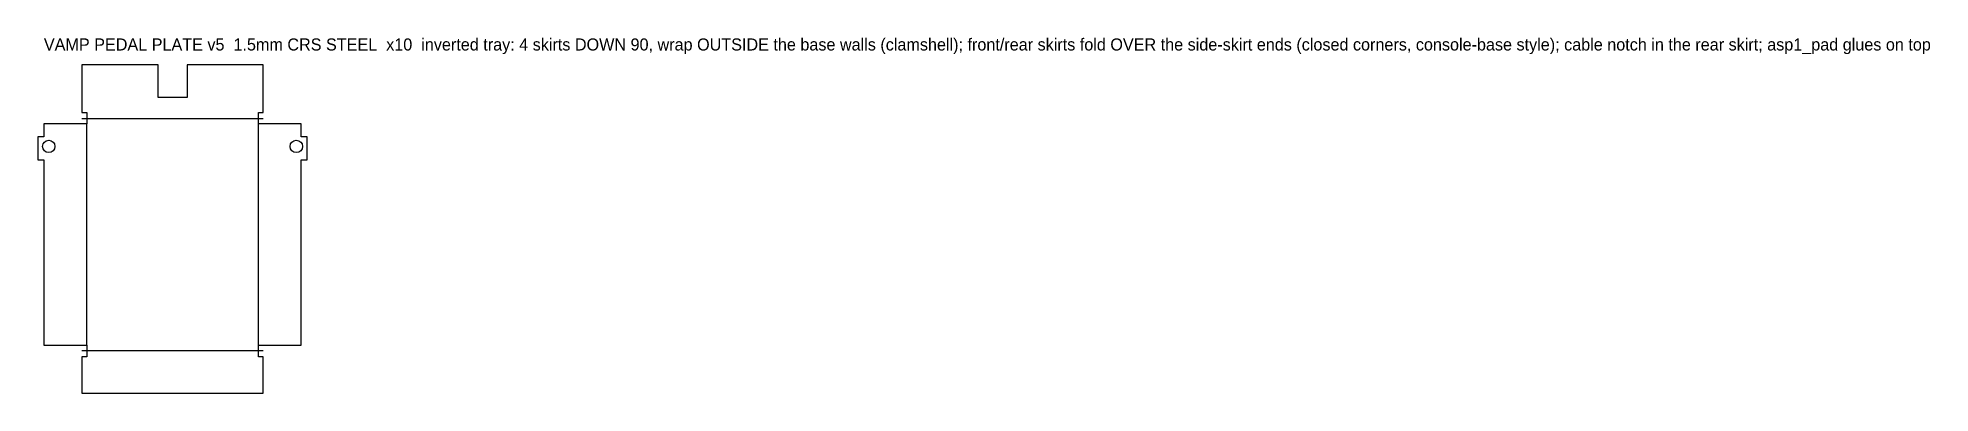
# Model space of a CAD drawing. Header units: millimetres. Extents: x -56 to 727, y -66 to 81.
import ezdxf

# ---------------------------------------------------------------- set-up
doc = ezdxf.new("R2010")
doc.units = ezdxf.units.MM
for name, color, linetype in [('BEND', 4, 'Continuous'), ('CUT', 7, 'Continuous'), ('NOTE', 3, 'Continuous')]:
    doc.layers.add(name, color=color, linetype=linetype)

msp = doc.modelspace()

# ---------------------------------------------------------------- linework, layer by layer
at = {"layer": 'BEND'}
for points in [[(-37.55, 48), (37.55, 48)], [(-35.5, -45.85), (-35.5, 45.85)], [(35.5, -45.85), (35.5, 45.85)], [(-37.55, -48), (37.55, -48)]]:
    msp.add_lwpolyline(points, dxfattribs=at)
at = {"layer": 'CUT'}
msp.add_lwpolyline([(-35.5, -48), (-35.5, -50.6), (-37.55, -50.6), (-37.55, -65.7), (37.55, -65.7), (37.55, -50.6), (35.5, -50.6), (35.5, -48), (35.5, -45.85), (53.2, -45.85), (53.2, 31), (55.7, 31), (55.7, 40.5), (53.2, 40.5), (53.2, 45.85), (35.5, 45.85), (35.5, 48), (35.5, 50.6), (37.55, 50.6), (37.55, 70.2), (6, 70.2), (6, 56.7), (-6, 56.7), (-6, 70.2), (-37.55, 70.2), (-37.55, 50.6), (-35.5, 50.6), (-35.5, 48), (-35.5, 45.85), (-53.2, 45.85), (-53.2, 40.5), (-55.7, 40.5), (-55.7, 31), (-53.2, 31), (-53.2, -45.85), (-35.5, -45.85), (-35.5, -48)], close=True, dxfattribs=at)
for centre in [(-51.2, 36.5), (51.2, 36.5)]:
    msp.add_circle(centre, 2.55, dxfattribs=at)

# ---------------------------------------------------------------- texts
at = {"layer": 'NOTE'}
msp.add_text('VAMP PEDAL PLATE v5  1.5mm CRS STEEL  x10  inverted tray: 4 skirts DOWN 90, wrap OUTSIDE the base walls (clamshell); front/rear skirts fold OVER the side-skirt ends (closed corners, console-base style); cable notch in the rear skirt; asp1_pad glues on top', height=5, dxfattribs=at).set_placement((-53.2, 76.2))

doc.saveas('drawing.dxf')
